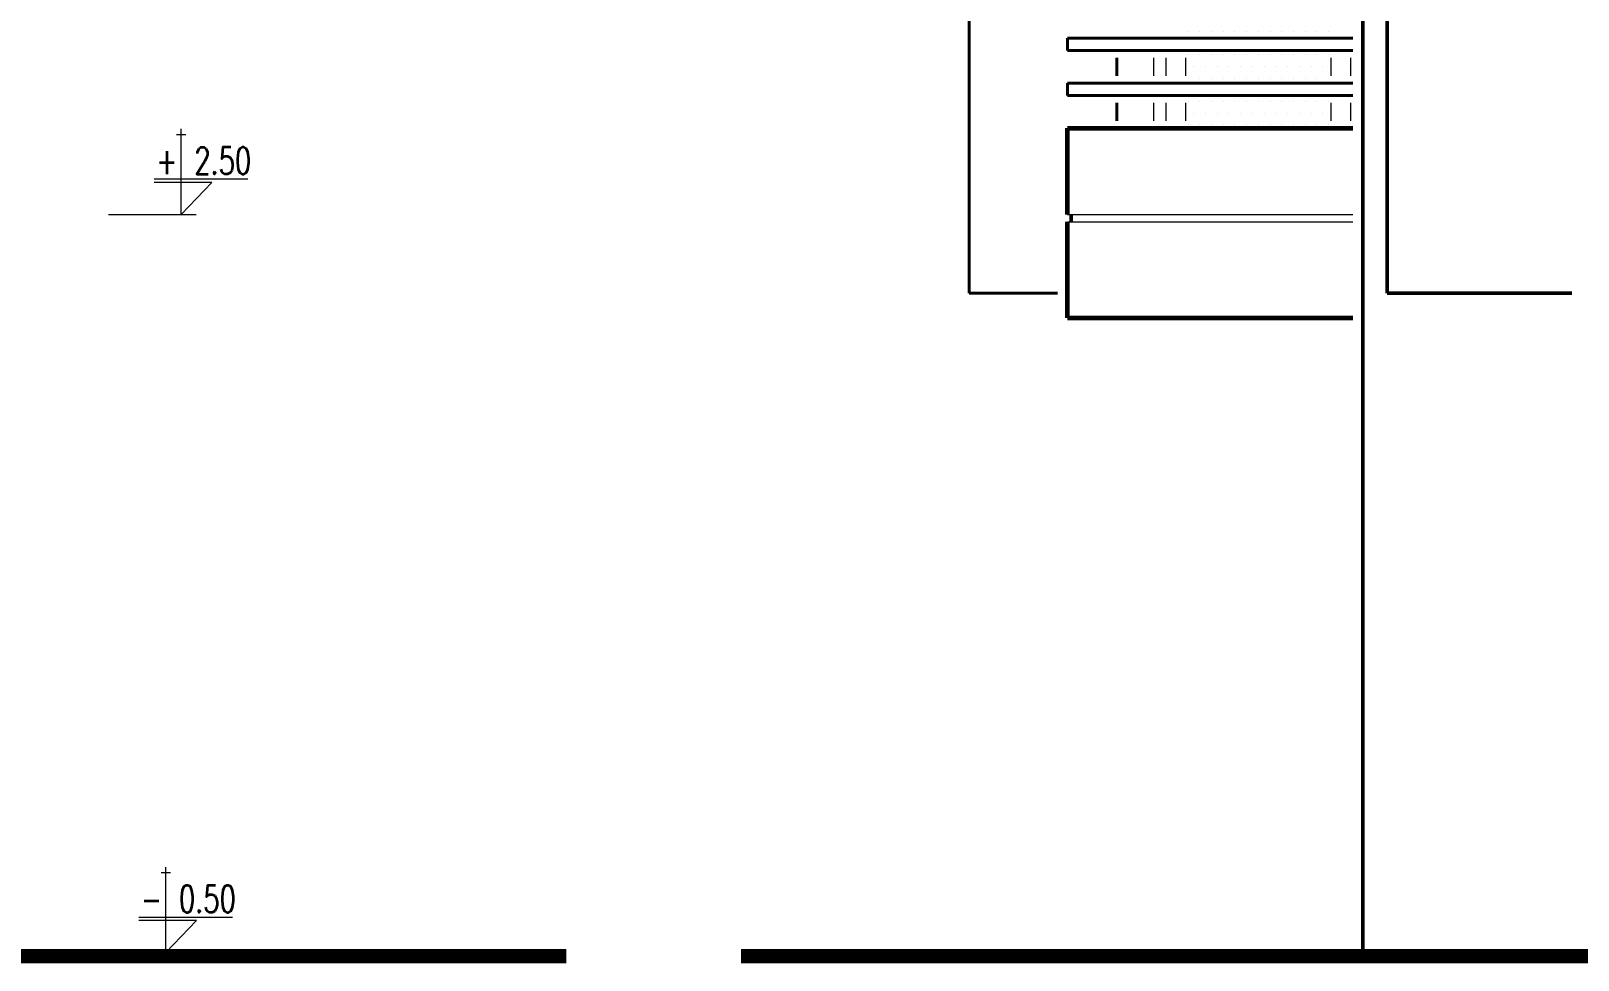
# Model space of a CAD drawing. Header units: millimetres. Extents: x 2016.56 to 2021.8, y 13721.83 to 13722.48.
# Drawn here: x 2021.3223 to 2021.448, y 13721.9243 to 13721.9999 of the extents above; entities that cross this region are included whole.
import ezdxf

# ---------------------------------------------------------------- set-up
doc = ezdxf.new("R2010")
doc.units = ezdxf.units.MM
doc.layers.get('0').update_dxf_attribs({"lineweight": 20})
for name, color, linetype, lineweight in [('0.5', 200, 'Continuous', 50), ('1.2', 120, 'Continuous', 120), ('DUVAR', 4, 'Continuous', 40), ('kolon', 5, 'Continuous', 60), ('PENCERE', 3, 'Continuous', 13), ('TEXT', 7, 'Continuous', 20)]:
    doc.layers.add(name, color=color, linetype=linetype, lineweight=lineweight)
doc.styles.get("Standard").update_dxf_attribs({"font": 'txt.shx', "width": 0.7, "height": 11})

msp = doc.modelspace()

# ---------------------------------------------------------------- linework, layer by layer
for p, q in [((2021.41632, 13721.99984), (2021.41632, 13721.99984)), ((2021.41727, 13721.99984), (2021.41727, 13721.99984)), ((2021.41822, 13721.99984), (2021.41822, 13721.99984)), ((2021.41918, 13721.99984), (2021.41918, 13721.99984)), ((2021.42013, 13721.99984), (2021.42013, 13721.99984)), ((2021.42108, 13721.99984), (2021.42108, 13721.99984)), ((2021.42203, 13721.99984), (2021.42203, 13721.99984)), ((2021.42299, 13721.99984), (2021.42299, 13721.99984)), ((2021.42394, 13721.99984), (2021.42394, 13721.99984)), ((2021.42489, 13721.99984), (2021.42489, 13721.99984)), ((2021.42584, 13721.99984), (2021.42584, 13721.99984)), ((2021.4268, 13721.99984), (2021.4268, 13721.99984)), ((2021.42775, 13721.99984), (2021.42775, 13721.99984)), ((2021.41352, 13721.99767), (2021.41352, 13721.9962)), ((2021.41452, 13721.99767), (2021.41452, 13721.9962)), ((2021.41612, 13721.99767), (2021.41612, 13721.9962)), ((2021.41632, 13721.99793), (2021.41632, 13721.99793)), ((2021.41727, 13721.99793), (2021.41727, 13721.99793)), ((2021.41822, 13721.99793), (2021.41822, 13721.99793)), ((2021.41918, 13721.99793), (2021.41918, 13721.99793)), ((2021.42013, 13721.99793), (2021.42013, 13721.99793)), ((2021.42108, 13721.99793), (2021.42108, 13721.99793)), ((2021.42203, 13721.99793), (2021.42203, 13721.99793)), ((2021.42299, 13721.99793), (2021.42299, 13721.99793)), ((2021.42394, 13721.99793), (2021.42394, 13721.99793)), ((2021.42489, 13721.99793), (2021.42489, 13721.99793)), ((2021.42584, 13721.99793), (2021.42584, 13721.99793)), ((2021.4268, 13721.99793), (2021.4268, 13721.99793)), ((2021.42775, 13721.99793), (2021.42775, 13721.99793)), ((2021.42792, 13721.99767), (2021.42792, 13721.9962)), ((2021.42952, 13721.99767), (2021.42952, 13721.9962)), ((2021.41632, 13721.99603), (2021.41632, 13721.99603)), ((2021.4168, 13721.99698), (2021.4168, 13721.99698)), ((2021.41727, 13721.99603), (2021.41727, 13721.99603)), ((2021.41775, 13721.99698), (2021.41775, 13721.99698)), ((2021.41822, 13721.99603), (2021.41822, 13721.99603)), ((2021.4187, 13721.99698), (2021.4187, 13721.99698)), ((2021.41918, 13721.99603), (2021.41918, 13721.99603)), ((2021.41965, 13721.99698), (2021.41965, 13721.99698)), ((2021.42013, 13721.99603), (2021.42013, 13721.99603)), ((2021.42061, 13721.99698), (2021.42061, 13721.99698)), ((2021.42108, 13721.99603), (2021.42108, 13721.99603)), ((2021.42156, 13721.99698), (2021.42156, 13721.99698)), ((2021.42203, 13721.99603), (2021.42203, 13721.99603)), ((2021.42251, 13721.99698), (2021.42251, 13721.99698)), ((2021.42299, 13721.99603), (2021.42299, 13721.99603)), ((2021.42346, 13721.99698), (2021.42346, 13721.99698)), ((2021.42394, 13721.99603), (2021.42394, 13721.99603)), ((2021.42442, 13721.99698), (2021.42442, 13721.99698)), ((2021.42489, 13721.99603), (2021.42489, 13721.99603)), ((2021.42537, 13721.99698), (2021.42537, 13721.99698)), ((2021.42584, 13721.99603), (2021.42584, 13721.99603)), ((2021.42632, 13721.99698), (2021.42632, 13721.99698)), ((2021.4268, 13721.99603), (2021.4268, 13721.99603)), ((2021.42727, 13721.99698), (2021.42727, 13721.99698)), ((2021.42775, 13721.99603), (2021.42775, 13721.99603)), ((2021.41352, 13721.994), (2021.41352, 13721.99254)), ((2021.41452, 13721.994), (2021.41452, 13721.99254)), ((2021.41612, 13721.994), (2021.41612, 13721.99254)), ((2021.41632, 13721.99412), (2021.41632, 13721.99412)), ((2021.41727, 13721.99412), (2021.41727, 13721.99412)), ((2021.41822, 13721.99412), (2021.41822, 13721.99412)), ((2021.41918, 13721.99412), (2021.41918, 13721.99412)), ((2021.42013, 13721.99412), (2021.42013, 13721.99412)), ((2021.42108, 13721.99412), (2021.42108, 13721.99412)), ((2021.42203, 13721.99412), (2021.42203, 13721.99412)), ((2021.42299, 13721.99412), (2021.42299, 13721.99412)), ((2021.42394, 13721.99412), (2021.42394, 13721.99412)), ((2021.42489, 13721.99412), (2021.42489, 13721.99412)), ((2021.42584, 13721.99412), (2021.42584, 13721.99412)), ((2021.4268, 13721.99412), (2021.4268, 13721.99412)), ((2021.42775, 13721.99412), (2021.42775, 13721.99412)), ((2021.42792, 13721.994), (2021.42792, 13721.99254)), ((2021.42952, 13721.994), (2021.42952, 13721.99254)), ((2021.41632, 13721.99222), (2021.41632, 13721.99222)), ((2021.4168, 13721.99317), (2021.4168, 13721.99317)), ((2021.41727, 13721.99222), (2021.41727, 13721.99222)), ((2021.41775, 13721.99317), (2021.41775, 13721.99317)), ((2021.41822, 13721.99222), (2021.41822, 13721.99222)), ((2021.4187, 13721.99317), (2021.4187, 13721.99317)), ((2021.41918, 13721.99222), (2021.41918, 13721.99222)), ((2021.41965, 13721.99317), (2021.41965, 13721.99317)), ((2021.42013, 13721.99222), (2021.42013, 13721.99222)), ((2021.42061, 13721.99317), (2021.42061, 13721.99317)), ((2021.42108, 13721.99222), (2021.42108, 13721.99222)), ((2021.42156, 13721.99317), (2021.42156, 13721.99317)), ((2021.42203, 13721.99222), (2021.42203, 13721.99222)), ((2021.42251, 13721.99317), (2021.42251, 13721.99317)), ((2021.42299, 13721.99222), (2021.42299, 13721.99222)), ((2021.42346, 13721.99317), (2021.42346, 13721.99317)), ((2021.42394, 13721.99222), (2021.42394, 13721.99222)), ((2021.42442, 13721.99317), (2021.42442, 13721.99317)), ((2021.42489, 13721.99222), (2021.42489, 13721.99222)), ((2021.42537, 13721.99317), (2021.42537, 13721.99317)), ((2021.42584, 13721.99222), (2021.42584, 13721.99222)), ((2021.42632, 13721.99317), (2021.42632, 13721.99317)), ((2021.4268, 13721.99222), (2021.4268, 13721.99222)), ((2021.42727, 13721.99317), (2021.42727, 13721.99317)), ((2021.42775, 13721.99222), (2021.42775, 13721.99222))]:
    msp.add_line(p, q)
at = {"layer": '0.5'}
for p, q in [((2021.43052, 13722.39774), (2021.43052, 13721.92494)), ((2021.43252, 13722.39774), (2021.43252, 13721.97854)), ((2021.40682, 13721.98494), (2021.40682, 13721.98434)), ((2021.44752, 13721.97854), (2021.43252, 13721.97854))]:
    msp.add_line(p, q, dxfattribs=at)
at = {"layer": '1.2'}
for p, q in [((2021.36577, 13721.92494), (2020.83365, 13721.92494)), ((2021.36577, 13721.92484), (2020.83365, 13721.92484)), ((2021.36577, 13721.92474), (2020.83365, 13721.92474)), ((2021.36577, 13721.92464), (2020.83365, 13721.92464)), ((2021.36577, 13721.92454), (2020.83365, 13721.92454)), ((2021.36577, 13721.92444), (2020.83365, 13721.92444)), ((2021.36577, 13721.92434), (2020.83365, 13721.92434)), ((2021.804, 13721.92494), (2021.38001, 13721.92494)), ((2021.804, 13721.92484), (2021.38001, 13721.92484)), ((2021.804, 13721.92474), (2021.38001, 13721.92474)), ((2021.804, 13721.92464), (2021.38001, 13721.92464)), ((2021.804, 13721.92454), (2021.38001, 13721.92454)), ((2021.804, 13721.92444), (2021.38001, 13721.92444)), ((2021.804, 13721.92434), (2021.38001, 13721.92434))]:
    msp.add_line(p, q, dxfattribs=at)
at = {"layer": 'DUVAR'}
for p, q in [((2021.39852, 13722.39774), (2021.39852, 13721.97854)), ((2021.40652, 13721.99827), (2021.40652, 13721.99927)), ((2021.40652, 13721.99827), (2021.40652, 13721.99927)), ((2021.42972, 13721.99927), (2021.40652, 13721.99927)), ((2021.42972, 13721.99827), (2021.40652, 13721.99827)), ((2021.41052, 13721.99767), (2021.41052, 13721.9962)), ((2021.40652, 13721.9946), (2021.40652, 13721.9956)), ((2021.40652, 13721.9946), (2021.40652, 13721.9956)), ((2021.42972, 13721.9956), (2021.40652, 13721.9956)), ((2021.42972, 13721.9946), (2021.40652, 13721.9946)), ((2021.41052, 13721.994), (2021.41052, 13721.99254)), ((2021.40572, 13721.97854), (2021.39852, 13721.97854))]:
    msp.add_line(p, q, dxfattribs=at)
at = {"layer": 'kolon'}
for p, q in [((2021.40652, 13721.98494), (2021.40652, 13721.99194)), ((2021.40652, 13721.99194), (2021.42972, 13721.99194)), ((2021.40652, 13721.97654), (2021.40652, 13721.98434)), ((2021.40652, 13721.97654), (2021.42972, 13721.97654))]:
    msp.add_line(p, q, dxfattribs=at)
at = {"layer": 'PENCERE'}
for p, q in [((2021.40652, 13721.98494), (2021.42972, 13721.98494)), ((2021.40652, 13721.98434), (2021.42972, 13721.98434))]:
    msp.add_line(p, q, dxfattribs=at)
at = {"layer": 'TEXT'}
for p, q in [((2021.33411, 13721.99145), (2021.33486, 13721.99145)), ((2021.33449, 13721.98494), (2021.33449, 13721.9919)), ((2021.33991, 13721.98781), (2021.33229, 13721.98781)), ((2021.33698, 13721.98754), (2021.33229, 13721.98754)), ((2021.33449, 13721.98494), (2021.33698, 13721.98754)), ((2021.32858, 13721.98494), (2021.33569, 13721.98494)), ((2021.33324, 13721.92494), (2021.33324, 13721.9319)), ((2021.33285, 13721.93145), (2021.33361, 13721.93145)), ((2021.33866, 13721.92781), (2021.33104, 13721.92781)), ((2021.33573, 13721.92754), (2021.33104, 13721.92754)), ((2021.33324, 13721.92494), (2021.33573, 13721.92754))]:
    msp.add_line(p, q, dxfattribs=at)

# ---------------------------------------------------------------- texts
at = {"layer": 'TEXT', "width": 0.7}
for s, p in [('+ 2.50', (2021.33246, 13721.98821)), ('- 0.50', (2021.33121, 13721.92821))]:
    msp.add_text(s, height=0.0022, dxfattribs=at).set_placement(p)

doc.saveas('drawing.dxf')
